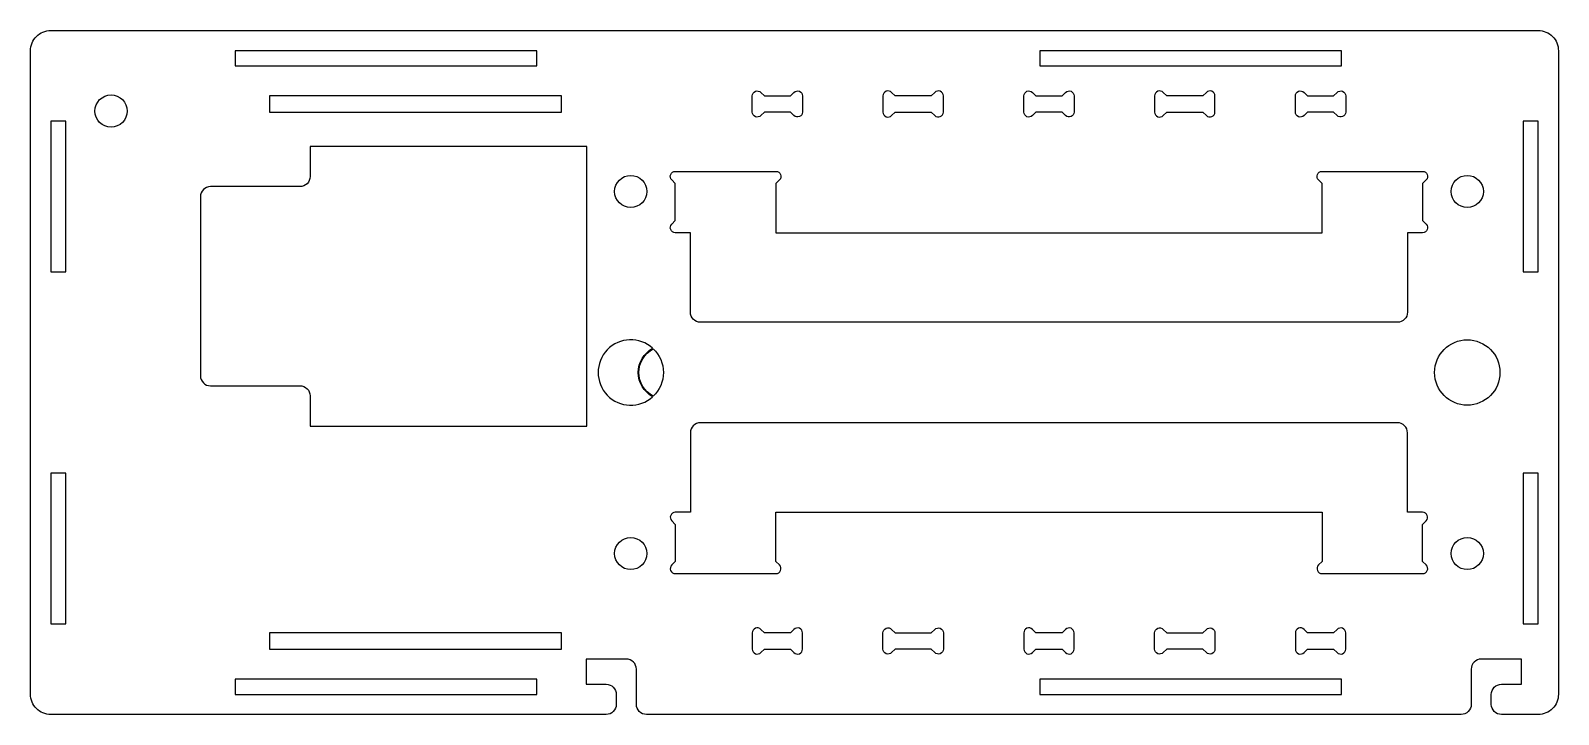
# Model space of a CAD drawing. Header units: millimetres. Extents: x -30 to 122, y -85 to -17.
import ezdxf

# ---------------------------------------------------------------- set-up
doc = ezdxf.new("R2010")
doc.units = ezdxf.units.MM
doc.layers.get('0').update_dxf_attribs({"linetype": 'CONTINUOUS'})

msp = doc.modelspace()

# ---------------------------------------------------------------- linework, layer by layer
for points in [[(112.37, -85.28), (112.37, -85.28), (31.37, -85.28, -0.414214), (30.37, -84.28), (30.37, -80.78, 0.414214), (29.37, -79.78), (25.37, -79.78), (25.37, -82.28), (27.37, -82.28, -0.414214), (28.37, -83.28), (28.37, -84.28, -0.414214), (27.37, -85.28), (-27.86, -85.28, -0.414214), (-29.86, -83.28), (-29.86, -19.28, -0.414214), (-27.86, -17.28), (120.04, -17.28, -0.414214), (122.04, -19.28), (122.04, -83.28, -0.414214), (120.04, -85.28), (116.37, -85.28), (116.37, -85.28, -0.414214), (115.37, -84.28), (115.37, -83.28, -0.414214), (116.37, -82.28), (118.37, -82.28), (118.37, -79.78), (114.37, -79.78, 0.414214), (113.37, -80.78), (113.37, -84.28, -0.414214)], [(42.75, -25.73, -0.668179), (41.89, -25.38), (41.89, -23.78, -0.668179), (42.75, -23.43), (43.1, -23.78), (45.69, -23.78), (46.04, -23.43, -0.668179), (46.89, -23.78), (46.89, -25.38, -0.668179), (46.04, -25.73), (45.69, -25.38), (43.1, -25.38)], [(60.89, -25.38), (60.89, -23.78, 0.668179), (60.04, -23.43), (59.69, -23.78), (56.1, -23.78), (55.75, -23.43, 0.668179), (54.89, -23.78), (54.89, -25.38, 0.668179), (55.75, -25.73), (56.1, -25.38), (59.69, -25.38), (60.04, -25.73, 0.668179)], [(69.75, -25.73, -0.668179), (68.89, -25.38), (68.89, -23.78, -0.668179), (69.75, -23.43), (70.1, -23.78), (72.69, -23.78), (73.04, -23.43, -0.668179), (73.89, -23.78), (73.89, -25.38, -0.668179), (73.04, -25.73), (72.69, -25.38), (70.1, -25.38)], [(87.89, -25.38), (87.89, -23.78, 0.668179), (87.04, -23.43), (86.69, -23.78), (83.1, -23.78), (82.75, -23.43, 0.668179), (81.89, -23.78), (81.89, -25.38, 0.668179), (82.75, -25.73), (83.1, -25.38), (86.69, -25.38), (87.04, -25.73, 0.668179)], [(100.04, -23.43, -0.668179), (100.89, -23.78), (100.89, -25.38, -0.668179), (100.04, -25.73), (99.69, -25.38), (97.1, -25.38), (96.75, -25.73, -0.668179), (95.89, -25.38), (95.89, -23.78, -0.668179), (96.75, -23.43), (97.1, -23.78), (99.69, -23.78)], [(-2.07, -31.8, -0.414214), (-3.07, -32.8), (-11.97, -32.8, 0.414214), (-12.97, -33.8), (-12.97, -51.6, 0.414214), (-11.97, -52.6), (-3.07, -52.6, -0.414214), (-2.07, -53.6), (-2.07, -56.6), (25.43, -56.6), (25.43, -28.8), (-2.07, -28.8)], [(44.24, -31.28, -0.668179), (44.6, -32.13), (44.24, -32.49), (44.24, -37.38), (98.54, -37.38), (98.54, -32.49), (98.19, -32.13, -0.668179), (98.54, -31.28), (108.54, -31.28, -0.668179), (108.9, -32.13), (108.54, -32.49), (108.54, -36.17), (108.9, -36.53, -0.668179), (108.54, -37.38), (107.04, -37.38), (107.04, -45.28, -0.414214), (106.04, -46.28), (36.74, -46.28, -0.414214), (35.74, -45.28), (35.74, -37.38), (34.24, -37.38, -0.668179), (33.89, -36.53), (34.24, -36.17), (34.24, -32.49), (33.89, -32.13, -0.668179), (34.24, -31.28)], [(31.99, -53.69, -0.592381), (31.99, -48.87, 2.250839)], [(32.04, -53.64, -0.598669), (32.04, -48.92, -0.429933)], [(44.6, -70.42), (44.24, -70.07), (44.24, -65.18), (98.54, -65.18), (98.54, -70.07), (98.19, -70.42, 0.668179), (98.54, -71.28), (108.54, -71.28, 0.668179), (108.9, -70.42), (108.54, -70.07), (108.54, -66.39), (108.9, -66.03, 0.668179), (108.54, -65.18), (107.04, -65.18), (107.04, -57.28, 0.414214), (106.04, -56.28), (36.74, -56.28, 0.414214), (35.74, -57.28), (35.74, -65.18), (34.24, -65.18, 0.668179), (33.89, -66.03), (34.24, -66.39), (34.24, -70.07), (33.89, -70.42, 0.668179), (34.24, -71.28), (44.24, -71.28, 0.668179)], [(43.1, -78.78), (45.69, -78.78), (46.04, -79.13, 0.668179), (46.89, -78.78), (46.89, -77.18, 0.668179), (46.04, -76.82), (45.69, -77.18), (43.1, -77.18), (42.75, -76.82, 0.668179), (41.89, -77.18), (41.89, -78.78, 0.668179), (42.75, -79.13)], [(54.89, -77.18, -0.668179), (55.75, -76.82), (56.1, -77.18), (59.69, -77.18), (60.04, -76.82, -0.668179), (60.89, -77.18), (60.89, -78.78, -0.668179), (60.04, -79.13), (59.69, -78.78), (56.1, -78.78), (55.75, -79.13, -0.668179), (54.89, -78.78)], [(70.1, -78.78), (72.69, -78.78), (73.04, -79.13, 0.668179), (73.89, -78.78), (73.89, -77.18, 0.668179), (73.04, -76.82), (72.69, -77.18), (70.1, -77.18), (69.75, -76.82, 0.668179), (68.89, -77.18), (68.89, -78.78, 0.668179), (69.75, -79.13)], [(81.89, -77.18, -0.668179), (82.75, -76.82), (83.1, -77.18), (86.69, -77.18), (87.04, -76.82, -0.668179), (87.89, -77.18), (87.89, -78.78, -0.668179), (87.04, -79.13), (86.69, -78.78), (83.1, -78.78), (82.75, -79.13, -0.668179), (81.89, -78.78)], [(99.69, -77.18), (97.1, -77.18), (96.75, -76.82, 0.668179), (95.89, -77.18), (95.89, -78.78, 0.668179), (96.75, -79.13), (97.1, -78.78), (99.69, -78.78), (100.04, -79.13, 0.668179), (100.89, -78.78), (100.89, -77.18, 0.668179), (100.04, -76.82)]]:
    msp.add_lwpolyline(points, format="xyb", close=True)
for points in [[(-9.52, -20.78), (20.48, -20.78), (20.48, -19.28), (-9.52, -19.28)], [(70.48, -20.78), (100.48, -20.78), (100.48, -19.28), (70.48, -19.28)], [(-6.09, -25.38), (22.91, -25.38), (22.91, -23.78), (-6.09, -23.78)], [(-26.36, -26.28), (-27.86, -26.28), (-27.86, -41.28), (-26.36, -41.28)], [(118.54, -26.28), (118.54, -41.28), (120.04, -41.28), (120.04, -26.28)], [(-26.36, -61.28), (-27.86, -61.28), (-27.86, -76.28), (-26.36, -76.28)], [(120.04, -61.28), (118.54, -61.28), (118.54, -76.28), (120.04, -76.28)], [(22.91, -77.18), (-6.09, -77.18), (-6.09, -78.78), (22.91, -78.78)], [(-9.52, -83.28), (20.48, -83.28), (20.48, -81.78), (-9.52, -81.78)], [(70.48, -83.28), (100.48, -83.28), (100.48, -81.78), (70.48, -81.78)]]:
    msp.add_lwpolyline(points, close=True)
for centre, radius in [((-21.86, -25.28), 1.6), ((29.81, -33.28), 1.6), ((112.98, -33.28), 1.6), ((112.98, -51.28), 3.25), ((29.81, -69.28), 1.6), ((112.98, -69.28), 1.6)]:
    msp.add_circle(centre, radius)

doc.saveas('drawing.dxf')
